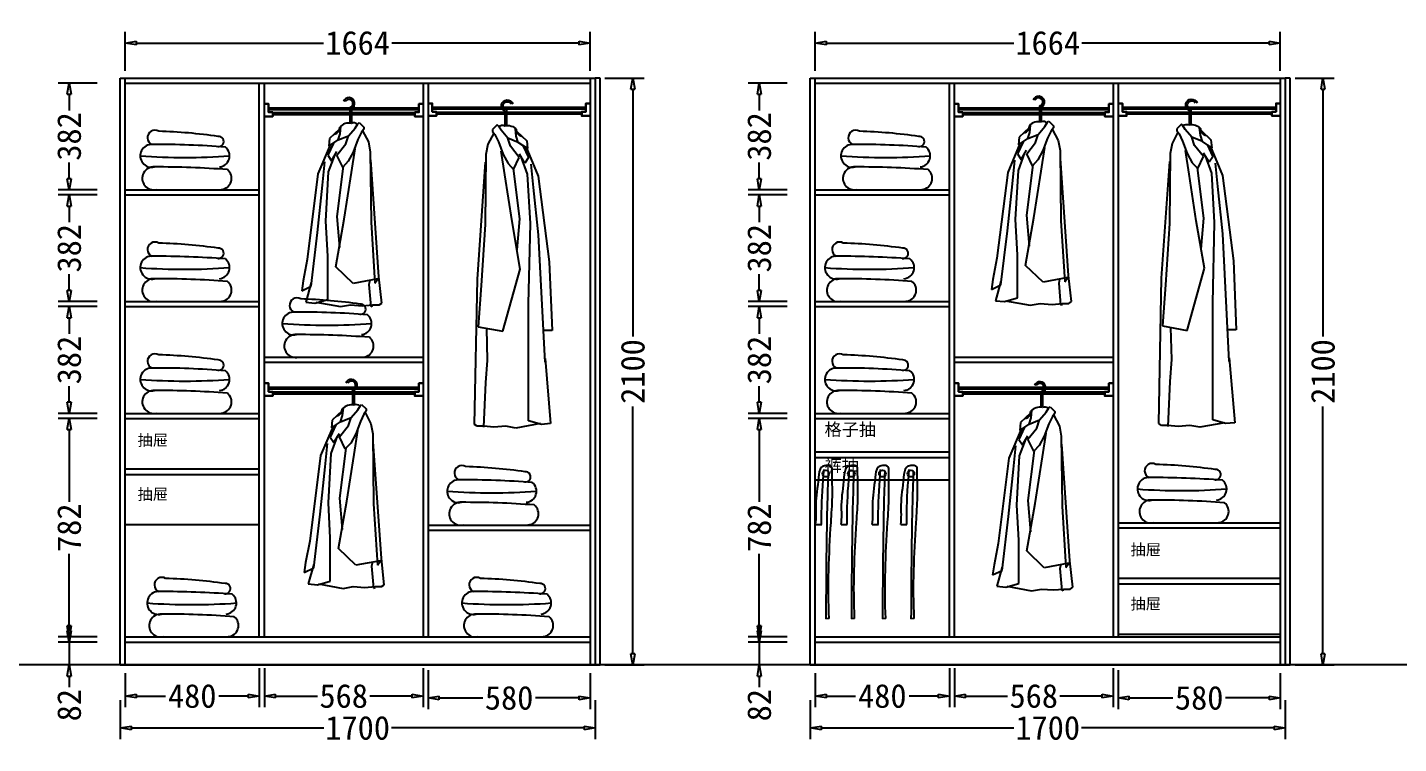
# Model space of a CAD drawing. Header units: millimetres. Extents: x 304407 to 361076, y -1262425 to -1203358.
# Drawn here: x 327747 to 332654, y -1212568 to -1210005 of the extents above; entities that cross this region are included whole.
import ezdxf

# ---------------------------------------------------------------- set-up
doc = ezdxf.new("R2010")
doc.units = ezdxf.units.MM
doc.header["$LTSCALE"] = 20
doc.layers.get('Defpoints').update_dxf_attribs({"color": 250})
for name, color, linetype in [('4', 1, 'Continuous'), ('6', 6, 'Continuous'), ('8', 8, 'Continuous'), ('LAYER10', 11, 'Continuous'), ('LAYER8', 11, 'Continuous'), ('图层3', 4, 'Continuous'), ('墙体', 40, 'Continuous')]:
    doc.layers.add(name, color=color, linetype=linetype)
doc.styles.get("Standard").update_dxf_attribs({"font": 'SimSun.ttf', "height": 85})
doc.styles.add('text', font='SimSun.ttf', dxfattribs={"height": 85})
doc.dimstyles.new('周文晶', dxfattribs={"dimtxt": 70, "dimasz": 40, "dimexe": 40, "dimexo": 30, "dimgap": 10, "dimtad": 0, "dimdec": 0, "dimtxsty": 'Standard', "dimblk": 'CLOSEDBLANK', "dimcen": 200, "dimclrd": 256, "dimclre": 256, "dimadec": 0, "dimazin": 0, "dimtfac": 1, "dimtdec": 0, "dimtmove": 0, "dimatfit": 3, "dimldrblk": 'CLOSEDBLANK', "dimfxl": 100, "dimfxlon": 1, "dimarcsym": 0})

# ---------------------------------------------------------------- blocks, each defined once
blk = doc.blocks.new('_ClosedBlank')
at = {"color": 0, "linetype": 'ByBlock', "lineweight": -2}
for p, q in [((-1, 0.17), (0, 0)), ((-1, 0.17), (-1, -0.17)), ((0, 0), (-1, -0.17))]:
    blk.add_line(p, q, dxfattribs=at)
blk = doc.blocks.new('*D356')
at = {"lineweight": -2, "transparency": 16777216}
for p, q in [((328097, -1212316.5), (328097, -1212438)), ((328577, -1212298), (328577, -1212438)), ((328137, -1212398), (328241.5, -1212398)), ((328537, -1212398), (328432.4, -1212398))]:
    blk.add_line(p, q, dxfattribs=at)
at = {"layer": 'Defpoints', "color": 0, "transparency": 16777216}
for p in [(328577, -1212186.5), (328097, -1212286.5), (328577, -1212398)]:
    blk.add_point(p, dxfattribs=at)
at = {"lineweight": -2, "transparency": 16777216, "xscale": 40, "yscale": 40, "zscale": 40, "rotation": 180}
blk.add_blockref('_ClosedBlank', (328097, -1212398), dxfattribs=at)
at = {"lineweight": -2, "transparency": 16777216, "xscale": 40, "yscale": 40, "zscale": 40}
blk.add_blockref('_ClosedBlank', (328577, -1212398), dxfattribs=at)
at = {"color": 0, "transparency": 16777216, "insert": (328337, -1212398), "char_height": 85, "attachment_point": 5}
blk.add_mtext('480', dxfattribs=at)
blk = doc.blocks.new('*D357')
at = {"lineweight": -2, "transparency": 16777216}
for p, q in [((328595, -1212298), (328595, -1212438)), ((329163, -1212298), (329163, -1212438)), ((328635, -1212398), (328785.4, -1212398)), ((329123, -1212398), (328972.6, -1212398))]:
    blk.add_line(p, q, dxfattribs=at)
at = {"layer": 'Defpoints', "color": 0, "transparency": 16777216}
for p in [(328595, -1210204.5), (329163, -1212186.5), (329163, -1212398)]:
    blk.add_point(p, dxfattribs=at)
at = {"lineweight": -2, "transparency": 16777216, "xscale": 40, "yscale": 40, "zscale": 40, "rotation": 180}
blk.add_blockref('_ClosedBlank', (328595, -1212398), dxfattribs=at)
at = {"lineweight": -2, "transparency": 16777216, "xscale": 40, "yscale": 40, "zscale": 40}
blk.add_blockref('_ClosedBlank', (329163, -1212398), dxfattribs=at)
at = {"color": 0, "transparency": 16777216, "insert": (328879, -1212398), "char_height": 85, "attachment_point": 5}
blk.add_mtext('568', dxfattribs=at)
blk = doc.blocks.new('*D358')
at = {"lineweight": -2, "transparency": 16777216}
for p, q in [((328097, -1210161.1), (328097, -1210021.1)), ((329761, -1210161.1), (329761, -1210021.1)), ((328137, -1210061.1), (328807.1, -1210061.1)), ((329721, -1210061.1), (329050.9, -1210061.1))]:
    blk.add_line(p, q, dxfattribs=at)
at = {"layer": 'Defpoints', "color": 0, "transparency": 16777216}
for p in [(329761, -1210061.1), (328097, -1210204.5), (329761, -1210204.5)]:
    blk.add_point(p, dxfattribs=at)
at = {"lineweight": -2, "transparency": 16777216, "xscale": 40, "yscale": 40, "zscale": 40, "rotation": 180}
blk.add_blockref('_ClosedBlank', (328097, -1210061.1), dxfattribs=at)
at = {"lineweight": -2, "transparency": 16777216, "xscale": 40, "yscale": 40, "zscale": 40}
blk.add_blockref('_ClosedBlank', (329761, -1210061.1), dxfattribs=at)
at = {"color": 0, "transparency": 16777216, "insert": (328929, -1210061.1), "char_height": 85, "attachment_point": 5}
blk.add_mtext('1664', dxfattribs=at)
blk = doc.blocks.new('*D359')
at = {"lineweight": -2, "transparency": 16777216}
for p, q in [((328079, -1212412.1), (328079, -1212552.1)), ((329779, -1212412.1), (329779, -1212552.1)), ((328119, -1212512.1), (328808, -1212512.1)), ((329739, -1212512.1), (329049.9, -1212512.1))]:
    blk.add_line(p, q, dxfattribs=at)
at = {"layer": 'Defpoints', "color": 0, "transparency": 16777216}
for p in [(328079, -1212286.5), (329779, -1212286.5), (329779, -1212512.1)]:
    blk.add_point(p, dxfattribs=at)
at = {"lineweight": -2, "transparency": 16777216, "xscale": 40, "yscale": 40, "zscale": 40, "rotation": 180}
blk.add_blockref('_ClosedBlank', (328079, -1212512.1), dxfattribs=at)
at = {"lineweight": -2, "transparency": 16777216, "xscale": 40, "yscale": 40, "zscale": 40}
blk.add_blockref('_ClosedBlank', (329779, -1212512.1), dxfattribs=at)
at = {"color": 0, "transparency": 16777216, "insert": (328929, -1212512.1), "char_height": 85, "attachment_point": 5}
blk.add_mtext('1700', dxfattribs=at)
blk = doc.blocks.new('*D360')
at = {"lineweight": -2, "transparency": 16777216}
for p, q in [((327896.7, -1212164.5), (327896.7, -1212124.5)), ((327996.7, -1212204.5), (327856.7, -1212204.5)), ((327896.7, -1212204.5), (327896.7, -1212286.5)), ((327996.7, -1212286.5), (327856.7, -1212286.5)), ((327896.7, -1212326.5), (327896.7, -1212366.5))]:
    blk.add_line(p, q, dxfattribs=at)
at = {"layer": 'Defpoints', "color": 0, "transparency": 16777216}
for p in [(327896.7, -1212204.5), (328097, -1212204.5), (328079, -1212286.5)]:
    blk.add_point(p, dxfattribs=at)
at = {"lineweight": -2, "transparency": 16777216, "xscale": 40, "yscale": 40, "zscale": 40}
for p, rotation in [((327896.7, -1212204.5), 270), ((327896.7, -1212286.5), 90)]:
    blk.add_blockref('_ClosedBlank', p, dxfattribs=dict(at, rotation=rotation))
at = {"color": 0, "transparency": 16777216, "insert": (327896.7, -1212430.5), "char_height": 85, "attachment_point": 5, "rotation": 90}
blk.add_mtext('82', dxfattribs=at)
blk = doc.blocks.new('*D361')
at = {"lineweight": -2, "transparency": 16777216}
for p, q in [((327996.7, -1211404.5), (327856.7, -1211404.5)), ((327896.7, -1211444.5), (327896.7, -1211702.4)), ((327896.7, -1212146.5), (327896.7, -1211888.6)), ((327996.7, -1212186.5), (327856.7, -1212186.5))]:
    blk.add_line(p, q, dxfattribs=at)
at = {"layer": 'Defpoints', "color": 0, "transparency": 16777216}
for p in [(327896.7, -1211404.5), (328097, -1211404.5), (328097, -1212186.5)]:
    blk.add_point(p, dxfattribs=at)
at = {"lineweight": -2, "transparency": 16777216, "xscale": 40, "yscale": 40, "zscale": 40}
for p, rotation in [((327896.7, -1211404.5), 90), ((327896.7, -1212186.5), 270)]:
    blk.add_blockref('_ClosedBlank', p, dxfattribs=dict(at, rotation=rotation))
at = {"color": 0, "transparency": 16777216, "insert": (327896.7, -1211795.5), "char_height": 85, "attachment_point": 5, "rotation": 90}
blk.add_mtext('782', dxfattribs=at)
blk = doc.blocks.new('*D362')
at = {"lineweight": -2, "transparency": 16777216}
for p, q in [((327996.7, -1211004.5), (327856.7, -1211004.5)), ((327896.7, -1211044.5), (327896.7, -1211102.1)), ((327896.7, -1211346.5), (327896.7, -1211288.8)), ((327996.7, -1211386.5), (327856.7, -1211386.5))]:
    blk.add_line(p, q, dxfattribs=at)
at = {"layer": 'Defpoints', "color": 0, "transparency": 16777216}
for p in [(327896.7, -1211004.5), (328097, -1211004.5), (328097, -1211386.5)]:
    blk.add_point(p, dxfattribs=at)
at = {"lineweight": -2, "transparency": 16777216, "xscale": 40, "yscale": 40, "zscale": 40}
for p, rotation in [((327896.7, -1211004.5), 90), ((327896.7, -1211386.5), 270)]:
    blk.add_blockref('_ClosedBlank', p, dxfattribs=dict(at, rotation=rotation))
at = {"color": 0, "transparency": 16777216, "insert": (327896.7, -1211195.5), "char_height": 85, "attachment_point": 5, "rotation": 90}
blk.add_mtext('382', dxfattribs=at)
blk = doc.blocks.new('*D363')
at = {"lineweight": -2, "transparency": 16777216}
for p, q in [((327996.7, -1210604.5), (327856.7, -1210604.5)), ((327896.7, -1210644.5), (327896.7, -1210702.1)), ((327896.7, -1210946.5), (327896.7, -1210888.8)), ((327996.7, -1210986.5), (327856.7, -1210986.5))]:
    blk.add_line(p, q, dxfattribs=at)
at = {"layer": 'Defpoints', "color": 0, "transparency": 16777216}
for p in [(327896.7, -1210604.5), (328097, -1210604.5), (328097, -1210986.5)]:
    blk.add_point(p, dxfattribs=at)
at = {"lineweight": -2, "transparency": 16777216, "xscale": 40, "yscale": 40, "zscale": 40}
for p, rotation in [((327896.7, -1210604.5), 90), ((327896.7, -1210986.5), 270)]:
    blk.add_blockref('_ClosedBlank', p, dxfattribs=dict(at, rotation=rotation))
at = {"color": 0, "transparency": 16777216, "insert": (327896.7, -1210795.5), "char_height": 85, "attachment_point": 5, "rotation": 90}
blk.add_mtext('382', dxfattribs=at)
blk = doc.blocks.new('*D364')
at = {"lineweight": -2, "transparency": 16777216}
for p, q in [((327996.7, -1210204.5), (327856.7, -1210204.5)), ((327896.7, -1210244.5), (327896.7, -1210302.1)), ((327896.7, -1210546.5), (327896.7, -1210488.8)), ((327996.7, -1210586.5), (327856.7, -1210586.5))]:
    blk.add_line(p, q, dxfattribs=at)
at = {"layer": 'Defpoints', "color": 0, "transparency": 16777216}
for p in [(327896.7, -1210204.5), (328097, -1210204.5), (328097, -1210586.5)]:
    blk.add_point(p, dxfattribs=at)
at = {"lineweight": -2, "transparency": 16777216, "xscale": 40, "yscale": 40, "zscale": 40}
for p, rotation in [((327896.7, -1210204.5), 90), ((327896.7, -1210586.5), 270)]:
    blk.add_blockref('_ClosedBlank', p, dxfattribs=dict(at, rotation=rotation))
at = {"color": 0, "transparency": 16777216, "insert": (327896.7, -1210395.5), "char_height": 85, "attachment_point": 5, "rotation": 90}
blk.add_mtext('382', dxfattribs=at)
blk = doc.blocks.new('*D365')
at = {"lineweight": -2, "transparency": 16777216}
for p, q in [((329813.8, -1210186.5), (329953.8, -1210186.5)), ((329913.8, -1210226.5), (329913.8, -1211111.7)), ((329913.8, -1212246.5), (329913.8, -1211361.2)), ((329813.8, -1212286.5), (329953.8, -1212286.5))]:
    blk.add_line(p, q, dxfattribs=at)
at = {"layer": 'Defpoints', "color": 0, "transparency": 16777216}
for p in [(329779, -1210186.5), (329913.8, -1210186.5), (329779, -1212286.5)]:
    blk.add_point(p, dxfattribs=at)
at = {"lineweight": -2, "transparency": 16777216, "xscale": 40, "yscale": 40, "zscale": 40}
for p, rotation in [((329913.8, -1210186.5), 90), ((329913.8, -1212286.5), 270)]:
    blk.add_blockref('_ClosedBlank', p, dxfattribs=dict(at, rotation=rotation))
at = {"color": 0, "transparency": 16777216, "insert": (329913.8, -1211236.5), "char_height": 85, "attachment_point": 5, "rotation": 90}
blk.add_mtext('2100', dxfattribs=at)
blk = doc.blocks.new('*D366')
at = {"lineweight": -2, "transparency": 16777216}
for p, q in [((329181, -1212304.7), (329181, -1212444.7)), ((329761, -1212316.5), (329761, -1212444.7)), ((329221, -1212404.7), (329376.9, -1212404.7)), ((329721, -1212404.7), (329565, -1212404.7))]:
    blk.add_line(p, q, dxfattribs=at)
at = {"layer": 'Defpoints', "color": 0, "transparency": 16777216}
for p in [(329181, -1212186.5), (329761, -1212286.5), (329761, -1212404.7)]:
    blk.add_point(p, dxfattribs=at)
at = {"lineweight": -2, "transparency": 16777216, "xscale": 40, "yscale": 40, "zscale": 40, "rotation": 180}
blk.add_blockref('_ClosedBlank', (329181, -1212404.7), dxfattribs=at)
at = {"lineweight": -2, "transparency": 16777216, "xscale": 40, "yscale": 40, "zscale": 40}
blk.add_blockref('_ClosedBlank', (329761, -1212404.7), dxfattribs=at)
at = {"color": 0, "transparency": 16777216, "insert": (329471, -1212404.7), "char_height": 85, "attachment_point": 5}
blk.add_mtext('580', dxfattribs=at)
blk = doc.blocks.new('*D367')
at = {"lineweight": -2, "transparency": 16777216}
for p, q in [((330566.6, -1212316.5), (330566.6, -1212438)), ((331046.6, -1212298), (331046.6, -1212438)), ((330606.6, -1212398), (330711.1, -1212398)), ((331006.6, -1212398), (330902.1, -1212398))]:
    blk.add_line(p, q, dxfattribs=at)
at = {"layer": 'Defpoints', "color": 0, "transparency": 16777216}
for p in [(331046.6, -1212186.5), (330566.6, -1212286.5), (331046.6, -1212398)]:
    blk.add_point(p, dxfattribs=at)
at = {"lineweight": -2, "transparency": 16777216, "xscale": 40, "yscale": 40, "zscale": 40, "rotation": 180}
blk.add_blockref('_ClosedBlank', (330566.6, -1212398), dxfattribs=at)
at = {"lineweight": -2, "transparency": 16777216, "xscale": 40, "yscale": 40, "zscale": 40}
blk.add_blockref('_ClosedBlank', (331046.6, -1212398), dxfattribs=at)
at = {"color": 0, "transparency": 16777216, "insert": (330806.6, -1212398), "char_height": 85, "attachment_point": 5}
blk.add_mtext('480', dxfattribs=at)
blk = doc.blocks.new('*D368')
at = {"lineweight": -2, "transparency": 16777216}
for p, q in [((331064.6, -1212298), (331064.6, -1212438)), ((331632.6, -1212298), (331632.6, -1212438)), ((331104.6, -1212398), (331255, -1212398)), ((331592.6, -1212398), (331442.2, -1212398))]:
    blk.add_line(p, q, dxfattribs=at)
at = {"layer": 'Defpoints', "color": 0, "transparency": 16777216}
for p in [(331064.6, -1210204.5), (331632.6, -1212186.5), (331632.6, -1212398)]:
    blk.add_point(p, dxfattribs=at)
at = {"lineweight": -2, "transparency": 16777216, "xscale": 40, "yscale": 40, "zscale": 40, "rotation": 180}
blk.add_blockref('_ClosedBlank', (331064.6, -1212398), dxfattribs=at)
at = {"lineweight": -2, "transparency": 16777216, "xscale": 40, "yscale": 40, "zscale": 40}
blk.add_blockref('_ClosedBlank', (331632.6, -1212398), dxfattribs=at)
at = {"color": 0, "transparency": 16777216, "insert": (331348.6, -1212398), "char_height": 85, "attachment_point": 5}
blk.add_mtext('568', dxfattribs=at)
blk = doc.blocks.new('*D369')
at = {"lineweight": -2, "transparency": 16777216}
for p, q in [((330566.6, -1210161.1), (330566.6, -1210021.1)), ((332230.6, -1210161.1), (332230.6, -1210021.1)), ((330606.6, -1210061.1), (331276.7, -1210061.1)), ((332190.6, -1210061.1), (331520.5, -1210061.1))]:
    blk.add_line(p, q, dxfattribs=at)
at = {"layer": 'Defpoints', "color": 0, "transparency": 16777216}
for p in [(332230.6, -1210061.1), (330566.6, -1210204.5), (332230.6, -1210204.5)]:
    blk.add_point(p, dxfattribs=at)
at = {"lineweight": -2, "transparency": 16777216, "xscale": 40, "yscale": 40, "zscale": 40, "rotation": 180}
blk.add_blockref('_ClosedBlank', (330566.6, -1210061.1), dxfattribs=at)
at = {"lineweight": -2, "transparency": 16777216, "xscale": 40, "yscale": 40, "zscale": 40}
blk.add_blockref('_ClosedBlank', (332230.6, -1210061.1), dxfattribs=at)
at = {"color": 0, "transparency": 16777216, "insert": (331398.6, -1210061.1), "char_height": 85, "attachment_point": 5}
blk.add_mtext('1664', dxfattribs=at)
blk = doc.blocks.new('*D370')
at = {"lineweight": -2, "transparency": 16777216}
for p, q in [((330548.6, -1212412.1), (330548.6, -1212552.1)), ((332248.6, -1212412.1), (332248.6, -1212552.1)), ((330588.6, -1212512.1), (331277.6, -1212512.1)), ((332208.6, -1212512.1), (331519.6, -1212512.1))]:
    blk.add_line(p, q, dxfattribs=at)
at = {"layer": 'Defpoints', "color": 0, "transparency": 16777216}
for p in [(330548.6, -1212286.5), (332248.6, -1212286.5), (332248.6, -1212512.1)]:
    blk.add_point(p, dxfattribs=at)
at = {"lineweight": -2, "transparency": 16777216, "xscale": 40, "yscale": 40, "zscale": 40, "rotation": 180}
blk.add_blockref('_ClosedBlank', (330548.6, -1212512.1), dxfattribs=at)
at = {"lineweight": -2, "transparency": 16777216, "xscale": 40, "yscale": 40, "zscale": 40}
blk.add_blockref('_ClosedBlank', (332248.6, -1212512.1), dxfattribs=at)
at = {"color": 0, "transparency": 16777216, "insert": (331398.6, -1212512.1), "char_height": 85, "attachment_point": 5}
blk.add_mtext('1700', dxfattribs=at)
blk = doc.blocks.new('*D371')
at = {"lineweight": -2, "transparency": 16777216}
for p, q in [((330366.3, -1212164.5), (330366.3, -1212124.5)), ((330466.3, -1212204.5), (330326.3, -1212204.5)), ((330366.3, -1212204.5), (330366.3, -1212286.5)), ((330466.3, -1212286.5), (330326.3, -1212286.5)), ((330366.3, -1212326.5), (330366.3, -1212366.5))]:
    blk.add_line(p, q, dxfattribs=at)
at = {"layer": 'Defpoints', "color": 0, "transparency": 16777216}
for p in [(330366.3, -1212204.5), (330566.6, -1212204.5), (330548.6, -1212286.5)]:
    blk.add_point(p, dxfattribs=at)
at = {"lineweight": -2, "transparency": 16777216, "xscale": 40, "yscale": 40, "zscale": 40}
for p, rotation in [((330366.3, -1212204.5), 270), ((330366.3, -1212286.5), 90)]:
    blk.add_blockref('_ClosedBlank', p, dxfattribs=dict(at, rotation=rotation))
at = {"color": 0, "transparency": 16777216, "insert": (330366.3, -1212430.5), "char_height": 85, "attachment_point": 5, "rotation": 90}
blk.add_mtext('82', dxfattribs=at)
blk = doc.blocks.new('*D372')
at = {"lineweight": -2, "transparency": 16777216}
for p, q in [((330466.3, -1211404.5), (330326.3, -1211404.5)), ((330366.3, -1211444.5), (330366.3, -1211702.4)), ((330366.3, -1212146.5), (330366.3, -1211888.6)), ((330466.3, -1212186.5), (330326.3, -1212186.5))]:
    blk.add_line(p, q, dxfattribs=at)
at = {"layer": 'Defpoints', "color": 0, "transparency": 16777216}
for p in [(330366.3, -1211404.5), (330566.6, -1211404.5), (330566.6, -1212186.5)]:
    blk.add_point(p, dxfattribs=at)
at = {"lineweight": -2, "transparency": 16777216, "xscale": 40, "yscale": 40, "zscale": 40}
for p, rotation in [((330366.3, -1211404.5), 90), ((330366.3, -1212186.5), 270)]:
    blk.add_blockref('_ClosedBlank', p, dxfattribs=dict(at, rotation=rotation))
at = {"color": 0, "transparency": 16777216, "insert": (330366.3, -1211795.5), "char_height": 85, "attachment_point": 5, "rotation": 90}
blk.add_mtext('782', dxfattribs=at)
blk = doc.blocks.new('*D373')
at = {"lineweight": -2, "transparency": 16777216}
for p, q in [((330466.3, -1211004.5), (330326.3, -1211004.5)), ((330366.3, -1211044.5), (330366.3, -1211102.1)), ((330366.3, -1211346.5), (330366.3, -1211288.8)), ((330466.3, -1211386.5), (330326.3, -1211386.5))]:
    blk.add_line(p, q, dxfattribs=at)
at = {"layer": 'Defpoints', "color": 0, "transparency": 16777216}
for p in [(330366.3, -1211004.5), (330566.6, -1211004.5), (330566.6, -1211386.5)]:
    blk.add_point(p, dxfattribs=at)
at = {"lineweight": -2, "transparency": 16777216, "xscale": 40, "yscale": 40, "zscale": 40}
for p, rotation in [((330366.3, -1211004.5), 90), ((330366.3, -1211386.5), 270)]:
    blk.add_blockref('_ClosedBlank', p, dxfattribs=dict(at, rotation=rotation))
at = {"color": 0, "transparency": 16777216, "insert": (330366.3, -1211195.5), "char_height": 85, "attachment_point": 5, "rotation": 90}
blk.add_mtext('382', dxfattribs=at)
blk = doc.blocks.new('*D374')
at = {"lineweight": -2, "transparency": 16777216}
for p, q in [((330466.3, -1210604.5), (330326.3, -1210604.5)), ((330366.3, -1210644.5), (330366.3, -1210702.1)), ((330366.3, -1210946.5), (330366.3, -1210888.8)), ((330466.3, -1210986.5), (330326.3, -1210986.5))]:
    blk.add_line(p, q, dxfattribs=at)
at = {"layer": 'Defpoints', "color": 0, "transparency": 16777216}
for p in [(330366.3, -1210604.5), (330566.6, -1210604.5), (330566.6, -1210986.5)]:
    blk.add_point(p, dxfattribs=at)
at = {"lineweight": -2, "transparency": 16777216, "xscale": 40, "yscale": 40, "zscale": 40}
for p, rotation in [((330366.3, -1210604.5), 90), ((330366.3, -1210986.5), 270)]:
    blk.add_blockref('_ClosedBlank', p, dxfattribs=dict(at, rotation=rotation))
at = {"color": 0, "transparency": 16777216, "insert": (330366.3, -1210795.5), "char_height": 85, "attachment_point": 5, "rotation": 90}
blk.add_mtext('382', dxfattribs=at)
blk = doc.blocks.new('*D375')
at = {"lineweight": -2, "transparency": 16777216}
for p, q in [((330466.3, -1210204.5), (330326.3, -1210204.5)), ((330366.3, -1210244.5), (330366.3, -1210302.1)), ((330366.3, -1210546.5), (330366.3, -1210488.8)), ((330466.3, -1210586.5), (330326.3, -1210586.5))]:
    blk.add_line(p, q, dxfattribs=at)
at = {"layer": 'Defpoints', "color": 0, "transparency": 16777216}
for p in [(330366.3, -1210204.5), (330566.6, -1210204.5), (330566.6, -1210586.5)]:
    blk.add_point(p, dxfattribs=at)
at = {"lineweight": -2, "transparency": 16777216, "xscale": 40, "yscale": 40, "zscale": 40}
for p, rotation in [((330366.3, -1210204.5), 90), ((330366.3, -1210586.5), 270)]:
    blk.add_blockref('_ClosedBlank', p, dxfattribs=dict(at, rotation=rotation))
at = {"color": 0, "transparency": 16777216, "insert": (330366.3, -1210395.5), "char_height": 85, "attachment_point": 5, "rotation": 90}
blk.add_mtext('382', dxfattribs=at)
blk = doc.blocks.new('*D376')
at = {"lineweight": -2, "transparency": 16777216}
for p, q in [((332283.5, -1210186.5), (332423.5, -1210186.5)), ((332383.5, -1210226.5), (332383.5, -1211111.7)), ((332383.5, -1212246.5), (332383.5, -1211361.2)), ((332283.5, -1212286.5), (332423.5, -1212286.5))]:
    blk.add_line(p, q, dxfattribs=at)
at = {"layer": 'Defpoints', "color": 0, "transparency": 16777216}
for p in [(332248.6, -1210186.5), (332383.5, -1210186.5), (332248.6, -1212286.5)]:
    blk.add_point(p, dxfattribs=at)
at = {"lineweight": -2, "transparency": 16777216, "xscale": 40, "yscale": 40, "zscale": 40}
for p, rotation in [((332383.5, -1210186.5), 90), ((332383.5, -1212286.5), 270)]:
    blk.add_blockref('_ClosedBlank', p, dxfattribs=dict(at, rotation=rotation))
at = {"color": 0, "transparency": 16777216, "insert": (332383.5, -1211236.5), "char_height": 85, "attachment_point": 5, "rotation": 90}
blk.add_mtext('2100', dxfattribs=at)
blk = doc.blocks.new('*D377')
at = {"lineweight": -2, "transparency": 16777216}
for p, q in [((331650.6, -1212304.7), (331650.6, -1212444.7)), ((332230.6, -1212316.5), (332230.6, -1212444.7)), ((331690.6, -1212404.7), (331846.5, -1212404.7)), ((332190.6, -1212404.7), (332034.7, -1212404.7))]:
    blk.add_line(p, q, dxfattribs=at)
at = {"layer": 'Defpoints', "color": 0, "transparency": 16777216}
for p in [(331650.6, -1212186.5), (332230.6, -1212286.5), (332230.6, -1212404.7)]:
    blk.add_point(p, dxfattribs=at)
at = {"lineweight": -2, "transparency": 16777216, "xscale": 40, "yscale": 40, "zscale": 40, "rotation": 180}
blk.add_blockref('_ClosedBlank', (331650.6, -1212404.7), dxfattribs=at)
at = {"lineweight": -2, "transparency": 16777216, "xscale": 40, "yscale": 40, "zscale": 40}
blk.add_blockref('_ClosedBlank', (332230.6, -1212404.7), dxfattribs=at)
at = {"color": 0, "transparency": 16777216, "insert": (331940.6, -1212404.7), "char_height": 85, "attachment_point": 5}
blk.add_mtext('580', dxfattribs=at)
blk = doc.blocks.new('A$C1C5764E0')
at = {"layer": '8'}
for p, q in [((172.3, 708.4), (172.3, 657.4)), ((178.3, 708.4), (178.3, 657.4)), ((137.4, 618.5), (140.1, 644.9)), ((167.9, 611.6), (191.5, 639.3)), ((191.5, 639.3), (201.2, 654.6)), ((201.2, 654.6), (205.3, 658.7)), ((205.3, 658.7), (222, 642.1)), ((222, 642.1), (222, 635.2)), ((99.9, 601.9), (97.1, 574.2)), ((97.1, 574.2), (130.4, 596.4)), ((135.3, 635.3), (99.9, 601.9)), ((130.4, 596.4), (137.4, 618.5)), ((130.4, 596.4), (167.9, 611.6)), ((158.2, 582.5), (167.9, 611.6)), ((201.2, 597.8), (184.5, 553.4)), ((213.6, 624.1), (201.2, 597.8)), ((222, 635.2), (213.6, 624.1)), ((217.8, 629.6), (238.6, 589.4)), ((238.6, 589.4), (245.5, 553.4)), ((103, 580.9), (58.4, 475.1)), ((113.7, 585.2), (93.2, 541.7)), ((93.2, 541.7), (106.3, 522.1)), ((96.5, 482.8), (119.4, 544.9)), ((106.3, 522.1), (125.9, 554.7)), ((126.3, 542.3), (158.2, 582.5)), ((147.1, 499.3), (126.3, 542.3)), ((184.5, 553.4), (166.5, 520.1)), ((178.3, 479.5), (191.3, 564.6)), ((245.5, 553.4), (248.3, 302.5)), ((75, 435), (83.4, 518.8)), ((148.8, 502.4), (125.9, 322.6)), ((166.5, 520.1), (147.1, 499.3)), ((276.4, 106.8), (247, 525.3)), ((58.4, 475.1), (19.5, 168.8)), ((86.6, 306.3), (96.5, 482.8)), ((152.1, 312.8), (178.3, 479.5)), ((57, 265.8), (75, 435)), ((93.2, 180.9), (86.6, 306.3)), ((122.6, 142.8), (152.1, 312.8)), ((125.9, 322.6), (135.7, 211.4)), ((248.3, 302.5), (262.2, 83.5)), ((34.3, 73.1), (57, 265.8)), ((19.5, 168.8), (4.8, 92.7)), ((93.2, 26.2), (93.2, 180.9)), ((184.8, 82.8), (122.6, 142.8)), ((273.1, 99.1), (184.8, 82.8)), ((262.2, 83.5), (273.1, 99.1)), ((286.7, 13.1), (276.4, 106.8)), ((4.8, 92.7), (0, 56.7)), ((0, 56.7), (34.3, 73.1)), ((34.3, 86.2), (14.7, 16.3)), ((244.2, 93.8), (240.9, 79.6)), ((240.9, 79.6), (247.4, 1.1)), ((14.7, 16.3), (47.4, 13.1)), ((47.4, 13.1), (93.2, 26.2)), ((50.7, 16.3), (139, 0)), ((139, 0), (175, 6.5)), ((175, 6.5), (217.5, 3.3)), ((217.5, 3.3), (253.5, 6.5)), ((247.4, 1.1), (254, 3.3)), ((253.5, 6.5), (276.9, 6.5)), ((276.9, 6.5), (286.7, 13.1))]:
    blk.add_line(p, q, dxfattribs=at)
for centre, radius, start, end in [((168.9, 727.1), 20.9, 296.6338, 159.5285), ((168.9, 727.1), 14.9, 296.6338, 150.6175), ((175.9, 709.9), 3.91, 94.6712, 201.9626), ((110.9, 641.2), 25.1, 286.2636, 2.0248), ((168.9, 613.1), 43.9, 77.6993, 138.5966), ((186.2, 639.8), 18, 42.48, 116.3392)]:
    blk.add_arc(centre, radius, start, end, dxfattribs=at)
blk = doc.blocks.new('A$C4F477F88')
at = {"layer": 'LAYER10'}
blk.add_blockref('A$C1C5764E0', (0, 0), dxfattribs=at)
blk = doc.blocks.new('A$C5E603B19')
at = {"layer": 'LAYER8'}
blk.add_blockref('A$C4F477F88', (0, 0), dxfattribs=at)
blk = doc.blocks.new('A$C1B0A679D')
at = {"layer": '图层3'}
blk.add_blockref('A$C5E603B19', (0, 0), dxfattribs=at)
blk = doc.blocks.new('A$C52EB379C')
at = {"layer": '8'}
for p, q in [((163.3, 1134.6), (163.3, 1083.5)), ((169.3, 1134.6), (169.3, 1083.5)), ((182.5, 1065.5), (192.3, 1080.7)), ((192.3, 1080.7), (196.4, 1084.9)), ((196.4, 1084.9), (213.1, 1068.3)), ((126.4, 1061.5), (91, 1028.1)), ((121.5, 1022.5), (128.4, 1044.7)), ((121.5, 1022.5), (159, 1037.8)), ((128.4, 1044.7), (131.2, 1071)), ((149.3, 1008.7), (159, 1037.8)), ((159, 1037.8), (182.5, 1065.5)), ((204.7, 1050.2), (192.3, 1023.9)), ((213.1, 1061.3), (204.7, 1050.2)), ((208.9, 1055.8), (229.7, 1015.6)), ((213.1, 1068.3), (213.1, 1061.3)), ((94.1, 1007.1), (49.5, 901.3)), ((104.8, 1011.4), (84.3, 967.8)), ((91, 1028.1), (88.2, 1000.3)), ((88.2, 1000.3), (121.5, 1022.5)), ((117.4, 968.5), (149.3, 1008.7)), ((169.3, 905.7), (182.4, 990.7)), ((192.3, 1023.9), (175.6, 979.5)), ((229.7, 1015.6), (236.6, 979.5)), ((66.1, 861.1), (74.5, 944.9)), ((84.3, 967.8), (97.4, 948.2)), ((87.6, 909), (110.5, 971.1)), ((97.4, 948.2), (117, 980.9)), ((138.2, 925.5), (117.4, 968.5)), ((157.6, 946.3), (138.2, 925.5)), ((175.6, 979.5), (157.6, 946.3)), ((236.6, 979.5), (239.4, 728.7)), ((267.5, 533), (238.1, 951.5)), ((49.5, 901.3), (10.6, 595)), ((77.7, 732.4), (87.6, 909)), ((139.9, 928.6), (117, 748.8)), ((143.2, 738.9), (169.3, 905.7)), ((48.1, 692), (66.1, 861.1)), ((113.7, 568.9), (143.2, 738.9)), ((117, 748.8), (126.8, 637.6)), ((25.4, 235.4), (48.1, 692)), ((84.3, 444.7), (77.7, 732.4)), ((239.4, 728.7), (253.3, 509.7)), ((10.6, 595), (0, 349)), ((175.9, 346.6), (113.7, 568.9)), ((253.3, 509.7), (264.2, 362.9)), ((277.8, 13.1), (267.5, 533)), ((84.3, 26.2), (84.3, 444.7)), ((0, 349), (31, 349)), ((264.2, 362.9), (175.9, 346.6)), ((235.3, 357.6), (232, 242)), ((25.4, 248.5), (5.8, 16.3)), ((232, 242), (238.5, 163.5)), ((238.5, 163.5), (245.1, 3.3)), ((5.8, 16.3), (38.5, 13.1)), ((38.5, 13.1), (84.3, 26.2)), ((41.7, 16.3), (130.1, 0)), ((130.1, 0), (166.1, 6.5)), ((166.1, 6.5), (208.6, 3.3)), ((208.6, 3.3), (244.6, 6.5)), ((244.6, 6.5), (268, 6.5)), ((268, 6.5), (277.8, 13.1))]:
    blk.add_line(p, q, dxfattribs=at)
for centre, radius, start, end in [((160, 1153.2), 20.9, 296.6338, 159.5285), ((160, 1153.2), 14.9, 296.6338, 150.6175), ((167, 1136), 3.91, 94.6712, 201.9626), ((160, 1039.2), 43.9, 77.6993, 138.5966), ((177.3, 1066), 18, 42.48, 116.3392), ((102, 1067.4), 25.1, 286.2636, 2.0248)]:
    blk.add_arc(centre, radius, start, end, dxfattribs=at)
blk = doc.blocks.new('A$C05785CA5')
at = {"layer": 'LAYER10'}
blk.add_blockref('A$C52EB379C', (0, 0), dxfattribs=at)
blk = doc.blocks.new('A$C100967EE')
at = {"layer": 'LAYER10'}
blk.add_blockref('A$C05785CA5', (0, 0), dxfattribs=at)
blk = doc.blocks.new('A$C65D30603')
at = {"layer": 'LAYER8'}
blk.add_blockref('A$C100967EE', (0, 0), dxfattribs=at)
blk = doc.blocks.new('A$C50CE712E')
at = {"layer": '图层3'}
blk.add_blockref('A$C65D30603', (0, 0), dxfattribs=at)
blk = doc.blocks.new('A$C11F00F61')
at = {"color": 8}
blk.add_line((48.2, 0), (290.3, 1.2), dxfattribs=at)
at = {"layer": '墙体', "color": 8}
for centre, radius, start, end in [((52.6, 186.6), 26.7, 59.8021, 244.0801), ((9.8, -1698.7), 1909.1, 81.8981, 88.3112), ((41, 121.6), 41, 86.0834, 284.0988), ((53.8, -3125.6), 3288.1, 85.6244, 90.1755), ((280.3, 173), 18.4, 260.1551, 94.4157), ((279.7, 121.7), 40, 274.9406, 51.3165), ((159.2, 2329.1), 2213.2, 265.8756, 274.159), ((48.2, 41), 41, 86.0834, 284.0988), ((61, -3206.2), 3288.1, 85.6244, 90.1755), ((286.9, 41.1), 40, 274.9406, 51.3165)]:
    blk.add_arc(centre, radius, start, end, dxfattribs=at)
blk = doc.blocks.new('A$C3B9601DC')
at = {"layer": '4', "color": 8}
blk.add_line((62, 1.5), (47.4, 0), dxfattribs=at)
for points, knots in [([(62, 1.5), (55.4, 144.3), (62.8, 324.3), (78.7, 548.8), (75.2, 622.1), (75.7, 684.6), (46.8, 686.9), (17.9, 676.1), (12.7, 599.8), (-1.5, 524.3), (4.4, 450.4), (0, 421.8)], [0, 0, 0, 0, 428.516837, 544.203019, 664.137455, 677.621305, 701.749401, 722.125787, 770.743064, 895.133582, 980.731534, 980.731534, 980.731534, 980.731534]), ([(37.8, 667.5), (32.8, 603.2), (26.4, 521.3), (26.8, 439.3), (26.9, 421.8)], [0, 0, 0, 0, 193.394932, 246.046188, 246.046188, 246.046188, 246.046188])]:
    blk.add_open_spline(points, degree=3, knots=knots, dxfattribs=at)
blk.add_spline([(57.6, 658.7), (53.2, 497.8), (47.4, 0)], degree=3, dxfattribs=at)
blk.add_open_spline([(1.4, 421.8), (10.7, 421.8), (19.9, 421.8), (29.2, 421.8)], degree=3, dxfattribs=at)
at = {"layer": '6', "color": 8}
blk.add_circle((47.2, 648.9), 15, dxfattribs=at)
blk = doc.blocks.new('edr334343')
at = {"layer": '6', "color": 8, "xscale": 0.7999999999301508, "yscale": 0.7999999999301508, "zscale": 0.7999999999301508}
for p in [(311012.9, -1202094.7), (311104.2, -1202094.7), (311215.5, -1202094.7), (311317.6, -1202094.7)]:
    blk.add_blockref('A$C3B9601DC', p, dxfattribs=at)

msp = doc.modelspace()

# ---------------------------------------------------------------- linework, layer by layer
for p, q in [((328079, -1212286.5), (328079, -1210186.5)), ((328079, -1210186.5), (329779, -1210186.5)), ((328097, -1212286.5), (328097, -1210186.5)), ((328097, -1210204.5), (329761, -1210204.5)), ((328577, -1212186.5), (328577, -1210204.5)), ((328595, -1212186.5), (328595, -1210204.5)), ((329163, -1210204.5), (329163, -1212186.5)), ((329181, -1210204.5), (329181, -1212186.5)), ((329761, -1210186.5), (329761, -1212286.5)), ((329779, -1210186.5), (329779, -1212286.5)), ((329797, -1210186.5), (329779, -1210186.5)), ((329797, -1212286.5), (329797, -1210186.5)), ((330548.6, -1212286.5), (330548.6, -1210186.5)), ((330548.6, -1210186.5), (332248.6, -1210186.5)), ((330566.6, -1212286.5), (330566.6, -1210186.5)), ((330566.6, -1210204.5), (332230.6, -1210204.5)), ((331046.6, -1212186.5), (331046.6, -1210204.5)), ((331064.6, -1212186.5), (331064.6, -1210204.5)), ((331632.6, -1210204.5), (331632.6, -1212186.5)), ((331650.6, -1210204.5), (331650.6, -1212186.5)), ((332230.6, -1210186.5), (332230.6, -1212286.5)), ((332248.6, -1210186.5), (332248.6, -1212286.5)), ((332266.6, -1210186.5), (332248.6, -1210186.5)), ((332266.6, -1212286.5), (332266.6, -1210186.5)), ((328097, -1210586.5), (328577, -1210586.5)), ((328097, -1210604.5), (328577, -1210604.5)), ((330566.6, -1210586.5), (331046.6, -1210586.5)), ((330566.6, -1210604.5), (331046.6, -1210604.5)), ((328097, -1210986.5), (328577, -1210986.5)), ((328097, -1211004.5), (328577, -1211004.5)), ((330566.6, -1210986.5), (331046.6, -1210986.5)), ((330566.6, -1211004.5), (331046.6, -1211004.5)), ((329163, -1211186.5), (328595, -1211186.5)), ((329163, -1211204.5), (328595, -1211204.5)), ((331632.6, -1211186.5), (331064.6, -1211186.5)), ((331632.6, -1211204.5), (331064.6, -1211204.5)), ((328097, -1211386.5), (328577, -1211386.5)), ((328097, -1211404.5), (328577, -1211404.5)), ((330566.6, -1211386.5), (331046.6, -1211386.5)), ((330566.6, -1211404.5), (331046.6, -1211404.5)), ((330566.6, -1211524.5), (331046.6, -1211524.5)), ((330566.6, -1211544.5), (331046.6, -1211544.5)), ((328097, -1211584.5), (328577, -1211584.5)), ((328097, -1211604.5), (328577, -1211604.5)), ((330566.6, -1211624.5), (331046.6, -1211624.5)), ((328097, -1211784.5), (328577, -1211784.5)), ((329181, -1211786.5), (329761, -1211786.5)), ((331650.6, -1211778.5), (332230.6, -1211778.5)), ((331650.6, -1211796.5), (332230.6, -1211796.5)), ((329181, -1211804.5), (329761, -1211804.5)), ((331650.6, -1211976.5), (332230.6, -1211976.5)), ((331650.6, -1211996.5), (332230.6, -1211996.5)), ((328097, -1212186.5), (329761, -1212186.5)), ((330566.6, -1212186.5), (332230.6, -1212186.5)), ((331650.6, -1212176.5), (332230.6, -1212176.5)), ((331650.6, -1212186.5), (332130.6, -1212186.5)), ((328097, -1212204.5), (329761, -1212204.5)), ((330566.6, -1212204.5), (332230.6, -1212204.5)), ((328079, -1212286.5), (329779, -1212286.5)), ((329779, -1212286.5), (329797, -1212286.5)), ((330548.6, -1212286.5), (332248.6, -1212286.5)), ((332248.6, -1212286.5), (332266.6, -1212286.5))]:
    msp.add_line(p, q)
at = {"color": 8}
msp.add_line((361075.9, -1212286.5), (304407.4, -1212286.5), dxfattribs=at)
msp.add_line((361075.9, -1212286.5), (304407.4, -1212286.5), dxfattribs=at)
at = {"lineweight": 30}
for points in [[(328595, -1210278.8), (328610, -1210278.8), (328610, -1210308.8), (328625, -1210308.8), (328625, -1210323.8), (328595, -1210323.8)], [(329163, -1210278.8), (329148, -1210278.8), (329148, -1210308.8), (329133, -1210308.8), (329133, -1210323.8), (329163, -1210323.8)], [(329181, -1210277.1), (329196, -1210277.1), (329196, -1210307.1), (329211, -1210307.1), (329211, -1210322.1), (329181, -1210322.1)], [(329761, -1210277.1), (329746, -1210277.1), (329746, -1210307.1), (329731, -1210307.1), (329731, -1210322.1), (329761, -1210322.1)], [(331064.6, -1210278.8), (331079.6, -1210278.8), (331079.6, -1210308.8), (331094.6, -1210308.8), (331094.6, -1210323.8), (331064.6, -1210323.8)], [(331632.6, -1210278.8), (331617.6, -1210278.8), (331617.6, -1210308.8), (331602.6, -1210308.8), (331602.6, -1210323.8), (331632.6, -1210323.8)], [(331650.6, -1210277.1), (331665.6, -1210277.1), (331665.6, -1210307.1), (331680.6, -1210307.1), (331680.6, -1210322.1), (331650.6, -1210322.1)], [(332230.6, -1210277.1), (332215.6, -1210277.1), (332215.6, -1210307.1), (332200.6, -1210307.1), (332200.6, -1210322.1), (332230.6, -1210322.1)], [(329148, -1210293.8), (328610, -1210293.8)], [(329148, -1210298.4), (328610, -1210298.4)], [(329133, -1210310.8), (328625, -1210310.8)], [(329133, -1210316.3), (328625, -1210316.3)], [(329746, -1210292.1), (329196, -1210292.1)], [(329746, -1210296.7), (329196, -1210296.7)], [(329731, -1210309.2), (329211, -1210309.2)], [(329731, -1210314.6), (329211, -1210314.6)], [(331617.6, -1210293.8), (331079.6, -1210293.8)], [(331617.6, -1210298.4), (331079.6, -1210298.4)], [(331602.6, -1210310.8), (331094.6, -1210310.8)], [(331602.6, -1210316.3), (331094.6, -1210316.3)], [(332215.6, -1210292.1), (331665.6, -1210292.1)], [(332215.6, -1210296.7), (331665.6, -1210296.7)], [(332200.6, -1210309.2), (331680.6, -1210309.2)], [(332200.6, -1210314.6), (331680.6, -1210314.6)], [(328595, -1211278.8), (328610, -1211278.8), (328610, -1211308.8), (328625, -1211308.8), (328625, -1211323.8), (328595, -1211323.8)], [(329148, -1211293.8), (328610, -1211293.8)], [(329148, -1211298.4), (328610, -1211298.4)], [(329133, -1211310.8), (328625, -1211310.8)], [(329163, -1211278.8), (329148, -1211278.8), (329148, -1211308.8), (329133, -1211308.8), (329133, -1211323.8), (329163, -1211323.8)], [(331064.6, -1211278.8), (331079.6, -1211278.8), (331079.6, -1211308.8), (331094.6, -1211308.8), (331094.6, -1211323.8), (331064.6, -1211323.8)], [(331617.6, -1211293.8), (331079.6, -1211293.8)], [(331617.6, -1211298.4), (331079.6, -1211298.4)], [(331602.6, -1211310.8), (331094.6, -1211310.8)], [(331632.6, -1211278.8), (331617.6, -1211278.8), (331617.6, -1211308.8), (331602.6, -1211308.8), (331602.6, -1211323.8), (331632.6, -1211323.8)], [(329133, -1211316.3), (328625, -1211316.3)], [(331602.6, -1211316.3), (331094.6, -1211316.3)]]:
    msp.add_lwpolyline(points, dxfattribs=at)

# ---------------------------------------------------------------- block references
for name, p in [('A$C1B0A679D', (328728.6, -1211004.5)), ('A$C1B0A679D', (331197, -1210999.5)), ('A$C11F00F61', (328150.8, -1210586.5)), ('A$C11F00F61', (330658.4, -1210586.5)), ('A$C11F00F61', (328150.8, -1210986.5)), ('A$C11F00F61', (330600.9, -1210986.5)), ('A$C11F00F61', (328659.1, -1211186.5)), ('A$C11F00F61', (328150.8, -1211386.5)), ('A$C11F00F61', (330600.9, -1211386.5)), ('A$C1B0A679D', (328737.7, -1212012.7)), ('A$C1B0A679D', (331201.5, -1212021.3)), ('A$C11F00F61', (329249.2, -1211786.5)), ('edr334343', (19553.7, -10026.4)), ('A$C11F00F61', (331719.5, -1211778.5)), ('A$C11F00F61', (328175.5, -1212186.5)), ('A$C11F00F61', (329302, -1212186.5))]:
    msp.add_blockref(name, p)
at = {"xscale": -1}
for p in [(329624.8, -1211439), (332073.5, -1211436.1)]:
    msp.add_blockref('A$C50CE712E', p, dxfattribs=at)

# ---------------------------------------------------------------- texts
at = {"attachment_point": 1, "style": 'text'}
for s, insert, char_height, width in [('抽屉', (328141.3, -1211462.1), 40, 305.609), ('格子抽', (330600, -1211421.4), 45, 293.784), ('裤抽', (330600, -1211549.8), 45, 293.784), ('抽屉', (328141.3, -1211655.5), 40, 305.609), ('抽屉', (331694.9, -1211854.1), 40, 305.609), ('抽屉', (331694.9, -1212047.5), 40, 305.609)]:
    msp.add_mtext(s, dxfattribs=dict(at, insert=insert, char_height=char_height, width=width))

# ---------------------------------------------------------------- dimensions: what is measured, and where the dimension line sits
for base, p1, p2, picture, middle in [((329761, -1210061.1), (328097, -1210204.5), (329761, -1210204.5), '*D358', (328929, -1210061.1)), ((332230.6, -1210061.1), (330566.6, -1210204.5), (332230.6, -1210204.5), '*D369', (331398.6, -1210061.1)), ((329163, -1212398), (328595, -1210204.5), (329163, -1212186.5), '*D357', (328879, -1212398)), ((331632.6, -1212398), (331064.6, -1210204.5), (331632.6, -1212186.5), '*D368', (331348.6, -1212398)), ((328577, -1212398), (328097, -1212286.5), (328577, -1212186.5), '*D356', (328337, -1212398)), ((329761, -1212404.7), (329181, -1212186.5), (329761, -1212286.5), '*D366', (329471, -1212404.7)), ((331046.6, -1212398), (330566.6, -1212286.5), (331046.6, -1212186.5), '*D367', (330806.6, -1212398)), ((332230.6, -1212404.7), (331650.6, -1212186.5), (332230.6, -1212286.5), '*D377', (331940.6, -1212404.7)), ((329779, -1212512.1), (328079, -1212286.5), (329779, -1212286.5), '*D359', (328929, -1212512.1)), ((332248.6, -1212512.1), (330548.6, -1212286.5), (332248.6, -1212286.5), '*D370', (331398.6, -1212512.1))]:
    dim = msp.add_linear_dim(base=base, p1=p1, p2=p2, dimstyle='周文晶')
    dim.commit()
    dim.dimension.update_dxf_attribs({"geometry": picture, "text_midpoint": middle})
for base, p1, p2, angle, picture, middle in [((327896.7, -1210204.5), (328097, -1210586.5), (328097, -1210204.5), 270, '*D364', (327896.7, -1210395.5)), ((329913.8, -1210186.5), (329779, -1212286.5), (329779, -1210186.5), 90, '*D365', (329913.8, -1211236.5)), ((330366.3, -1210204.5), (330566.6, -1210586.5), (330566.6, -1210204.5), 270, '*D375', (330366.3, -1210395.5)), ((332383.5, -1210186.5), (332248.6, -1212286.5), (332248.6, -1210186.5), 90, '*D376', (332383.5, -1211236.5)), ((327896.7, -1210604.5), (328097, -1210986.5), (328097, -1210604.5), 270, '*D363', (327896.7, -1210795.5)), ((330366.3, -1210604.5), (330566.6, -1210986.5), (330566.6, -1210604.5), 270, '*D374', (330366.3, -1210795.5)), ((327896.7, -1211004.5), (328097, -1211386.5), (328097, -1211004.5), 270, '*D362', (327896.7, -1211195.5)), ((330366.3, -1211004.5), (330566.6, -1211386.5), (330566.6, -1211004.5), 270, '*D373', (330366.3, -1211195.5)), ((327896.7, -1211404.5), (328097, -1212186.5), (328097, -1211404.5), 270, '*D361', (327896.7, -1211795.5)), ((330366.3, -1211404.5), (330566.6, -1212186.5), (330566.6, -1211404.5), 270, '*D372', (330366.3, -1211795.5))]:
    dim = msp.add_linear_dim(base=base, p1=p1, p2=p2, angle=angle, dimstyle='周文晶')
    dim.commit()
    dim.dimension.update_dxf_attribs({"geometry": picture, "text_midpoint": middle})
for base, p1, p2, picture, middle in [((327896.7, -1212204.5), (328079, -1212286.5), (328097, -1212204.5), '*D360', (327896.7, -1212430.5)), ((330366.3, -1212204.5), (330548.6, -1212286.5), (330566.6, -1212204.5), '*D371', (330366.3, -1212430.5))]:
    dim = msp.add_linear_dim(base=base, p1=p1, p2=p2, angle=270, dimstyle='周文晶')
    dim.commit()
    dim.dimension.update_dxf_attribs({"geometry": picture, "text_midpoint": middle, "dimtype": 128})

doc.saveas('drawing.dxf')
